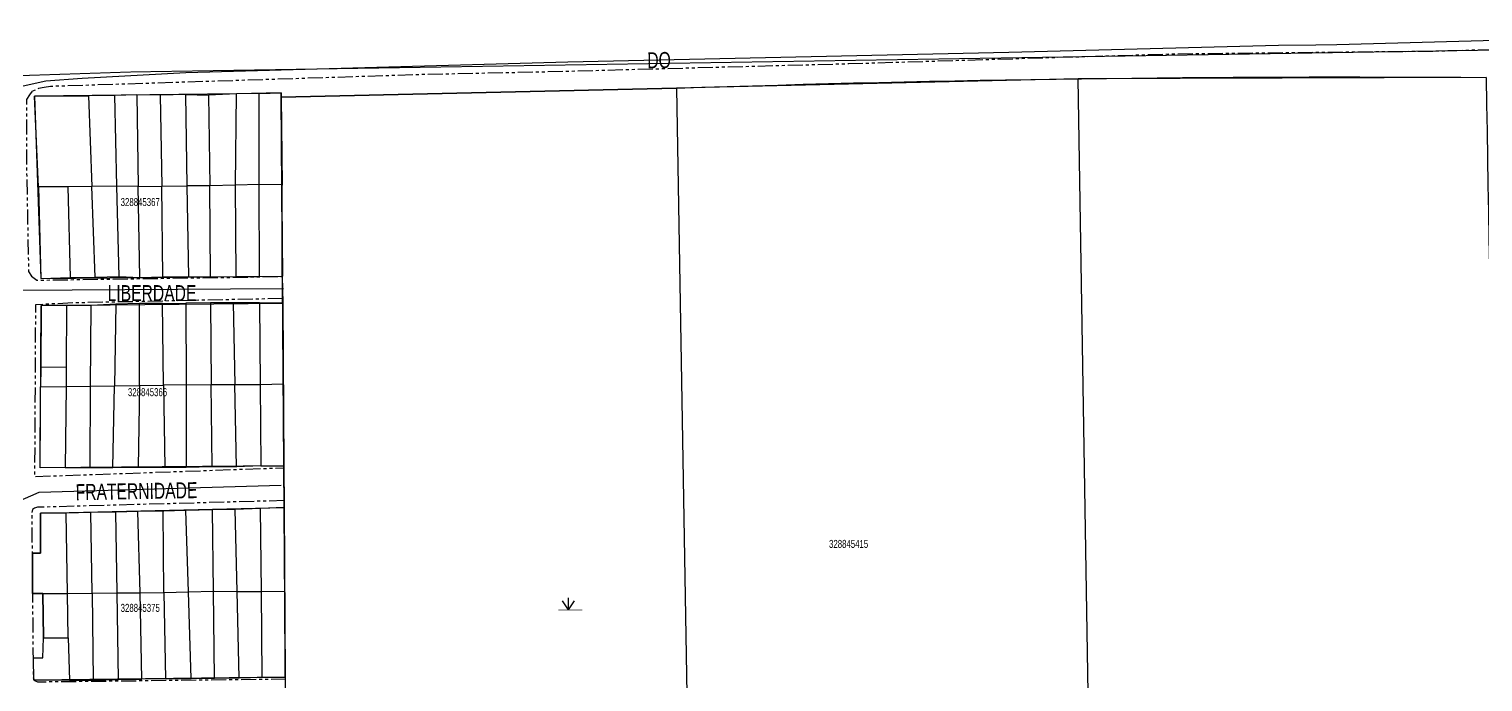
# Model space of a CAD drawing. Extents: x 203614 to 206284, y 4847494 to 4848495.
# Drawn here: x 205025.8 to 205389.1, y 4848276.2 to 4848439.3 of the extents above; entities that cross this region are included whole.
import ezdxf

# ---------------------------------------------------------------- set-up
doc = ezdxf.new("R2010")
doc.units = 0
doc.header["$LTSCALE"] = 1.5
doc.header["$MEASUREMENT"] = 0
doc.linetypes.add('PHANTOMX2', pattern=[5, 2.5, -0.5, 0.5, -0.5, 0.5, -0.5])
for name, color, linetype in [('CD-MALHA-LOTES', 40, 'CONTINUOUS'), ('CD_TXT_QUADRA', 7, 'CONTINUOUS'), ('HD-ALAGADO-BREJO', 170, 'CONTINUOUS'), ('LM-LIM-SETOR-FISCAL', 7, 'CONTINUOUS'), ('RU-QUADRAS', 210, 'CONTINUOUS'), ('SV-EIXO-ROD-ESTR', 7, 'CONTINUOUS'), ('SV-EIXO-RUA-N-PAV', 6, 'CONTINUOUS'), ('SV-EST-M-N-PAV', 1, 'PHANTOMX2'), ('SV-RUA-NAO-PAV-S-GUIA-C-GUIA', 7, 'PHANTOMX2'), ('SV-TXT-EST-M-N-PAV', 7, 'CONTINUOUS'), ('SV-TXT-RUA-N-PAV-S-GUIA-C-GUIA', 7, 'CONTINUOUS')]:
    doc.layers.add(name, color=color, linetype=linetype)
doc.styles.add('ARIAL', font='ARIAL.TTF')
doc.linetypes.add('Limite', pattern='A,20,-3,[130,ltypeshp.shx,S=6.35,R=0,X=0,Y=0],-3,20', length=46)

# ---------------------------------------------------------------- blocks, each defined once
blk = doc.blocks.new('*X10')
at = {"layer": 'HD-ALAGADO-BREJO'}
for points in [[(205160.613304, 4848294.165997), (205160.612889, 4848297.165997)], [(205160.613304, 4848294.165997), (205159.112993, 4848296.41579)], [(205160.613304, 4848294.165997), (205162.112993, 4848296.416205)]]:
    blk.add_lwpolyline(points, dxfattribs=at)
at = {"layer": 'HD-ALAGADO-BREJO', "const_width": 0.13}
for points in [[(205158.113304, 4848294.165652), (205159.113304, 4848294.16579)], [(205159.113304, 4848294.16579), (205164.113304, 4848294.166481)]]:
    blk.add_lwpolyline(points, dxfattribs=at)

msp = doc.modelspace()

# ---------------------------------------------------------------- linework, layer by layer
at = {"layer": 'CD-MALHA-LOTES'}
for p, q in [((205187.64, 4848424.53), (205088.85, 4848422.27)), ((205288.02, 4848426.88), (205187.64, 4848424.53)), ((205187.64, 4848424.53), (205191.32, 4848208.78)), ((205389.97, 4848427.19), (205288.02, 4848426.88)), ((205291.52, 4848211.66), (205288.02, 4848426.88)), ((205027.17, 4848422.49), (205040.65, 4848422.61)), ((205028.16, 4848399.87), (205027.17, 4848422.49)), ((205047.24, 4848422.66), (205040.65, 4848422.61)), ((205040.65, 4848422.61), (205041.56, 4848399.98)), ((205052.76, 4848422.86), (205047.24, 4848422.66)), ((205047.8, 4848400.01), (205047.24, 4848422.66)), ((205058.69, 4848422.78), (205052.76, 4848422.86)), ((205052.76, 4848422.86), (205053.09, 4848399.98)), ((205065.03, 4848422.94), (205058.69, 4848422.78)), ((205059.1, 4848400.06), (205058.69, 4848422.78)), ((205065.36, 4848400.14), (205065.03, 4848422.94)), ((205065.03, 4848422.94), (205070.7, 4848422.76)), ((205077.69, 4848423.13), (205070.7, 4848422.76)), ((205070.7, 4848422.76), (205070.97, 4848400.14)), ((205077.41, 4848400.28), (205077.69, 4848423.13)), ((205083.34, 4848423.15), (205077.69, 4848423.13)), ((205083.34, 4848423.15), (205088.85, 4848423.32)), ((205083.35, 4848400.42), (205083.34, 4848423.15)), ((205088.85, 4848423.32), (205088.85, 4848422.27)), ((205088.85, 4848422.27), (205089.04, 4848400.38)), ((205035.63, 4848399.9), (205028.16, 4848399.87)), ((205028.16, 4848399.87), (205028.74, 4848376.97)), ((205041.56, 4848399.98), (205035.63, 4848399.9)), ((205036.15, 4848377.24), (205035.63, 4848399.9)), ((205047.8, 4848400.01), (205041.56, 4848399.98)), ((205042.37, 4848377.32), (205041.56, 4848399.98)), ((205048.36, 4848377.43), (205047.8, 4848400.01)), ((205053.09, 4848399.98), (205047.8, 4848400.01)), ((205053.09, 4848399.98), (205059.02, 4848400.06)), ((205053.5, 4848377.26), (205053.09, 4848399.98)), ((205059.27, 4848377.42), (205059.02, 4848400.06)), ((205059.02, 4848400.06), (205059.1, 4848400.06)), ((205059.1, 4848400.06), (205065.36, 4848400.14)), ((205065.78, 4848377.42), (205065.36, 4848400.14)), ((205070.97, 4848400.14), (205065.36, 4848400.14)), ((205077.41, 4848400.28), (205070.97, 4848400.14)), ((205071.21, 4848377.42), (205070.97, 4848400.14)), ((205083.35, 4848400.42), (205077.41, 4848400.28)), ((205077.55, 4848377.49), (205077.41, 4848400.28)), ((205083.42, 4848377.51), (205083.35, 4848400.42)), ((205089.04, 4848400.38), (205083.35, 4848400.42)), ((205089.12, 4848377.59), (205089.04, 4848400.38)), ((205028.74, 4848376.97), (205036.15, 4848377.24)), ((205036.15, 4848377.24), (205042.37, 4848377.32)), ((205042.37, 4848377.32), (205048.36, 4848377.43)), ((205048.36, 4848377.43), (205053.5, 4848377.26)), ((205053.5, 4848377.26), (205059.27, 4848377.42)), ((205059.27, 4848377.42), (205065.78, 4848377.42)), ((205065.78, 4848377.42), (205071.21, 4848377.42)), ((205071.21, 4848377.42), (205077.55, 4848377.49)), ((205077.55, 4848377.49), (205083.42, 4848377.51)), ((205083.42, 4848377.51), (205089.12, 4848377.59)), ((205089.12, 4848377.59), (205089.27, 4848370.8)), ((205028.82, 4848370.23), (205028.79, 4848354.85)), ((205035.15, 4848370.23), (205028.82, 4848370.23)), ((205035.15, 4848370.23), (205035.09, 4848354.86)), ((205041.32, 4848370.23), (205035.15, 4848370.23)), ((205041.17, 4848350.09), (205041.32, 4848370.23)), ((205047.5, 4848370.54), (205041.32, 4848370.23)), ((205047.5, 4848370.54), (205047.15, 4848350.13)), ((205053.43, 4848370.69), (205047.5, 4848370.54)), ((205059.17, 4848370.75), (205053.43, 4848370.69)), ((205053.43, 4848350.22), (205053.43, 4848370.69)), ((205059.17, 4848370.75), (205065.05, 4848370.83)), ((205059.4, 4848350.32), (205059.17, 4848370.75)), ((205071.15, 4848370.9), (205065.05, 4848370.83)), ((205065.05, 4848370.83), (205065.12, 4848350.39)), ((205076.85, 4848370.92), (205071.15, 4848370.9)), ((205071.15, 4848370.9), (205071.3, 4848350.46)), ((205083.4, 4848370.86), (205076.85, 4848370.92)), ((205076.85, 4848370.92), (205077.25, 4848350.46)), ((205089.27, 4848370.8), (205083.4, 4848370.86)), ((205083.4, 4848370.86), (205083.58, 4848350.52)), ((205089.45, 4848350.69), (205089.27, 4848370.8)), ((205028.79, 4848354.85), (205028.71, 4848349.91)), ((205028.79, 4848354.85), (205035.09, 4848354.86)), ((205035.09, 4848354.86), (205035.07, 4848350.02)), ((205028.58, 4848329.65), (205028.71, 4848349.91)), ((205028.71, 4848349.91), (205035.07, 4848350.02)), ((205035.07, 4848350.02), (205034.83, 4848329.72)), ((205035.07, 4848350.02), (205041.17, 4848350.09)), ((205041.09, 4848329.74), (205041.17, 4848350.09)), ((205041.17, 4848350.09), (205047.15, 4848350.13)), ((205046.8, 4848329.76), (205047.15, 4848350.13)), ((205047.15, 4848350.13), (205053.43, 4848350.22)), ((205053.43, 4848350.22), (205053.12, 4848329.83)), ((205053.43, 4848350.22), (205059.4, 4848350.32)), ((205065.12, 4848350.39), (205059.4, 4848350.32)), ((205059.4, 4848350.32), (205059.79, 4848329.83)), ((205065.12, 4848350.39), (205065.1, 4848329.87)), ((205065.12, 4848350.39), (205071.3, 4848350.46)), ((205071.3, 4848350.46), (205077.25, 4848350.46)), ((205071.55, 4848329.96), (205071.3, 4848350.46)), ((205077.25, 4848350.46), (205083.58, 4848350.52)), ((205077.69, 4848329.91), (205077.25, 4848350.46)), ((205083.58, 4848350.52), (205089.45, 4848350.69)), ((205083.58, 4848350.52), (205083.76, 4848330.17)), ((205089.49, 4848330.18), (205089.45, 4848350.69)), ((205034.83, 4848329.72), (205028.58, 4848329.65)), ((205034.83, 4848329.72), (205041.09, 4848329.74)), ((205041.09, 4848329.74), (205046.8, 4848329.76)), ((205046.8, 4848329.76), (205053.12, 4848329.83)), ((205053.12, 4848329.83), (205059.79, 4848329.83)), ((205059.79, 4848329.83), (205065.1, 4848329.87)), ((205065.1, 4848329.87), (205071.55, 4848329.96)), ((205071.55, 4848329.96), (205077.69, 4848329.91)), ((205083.76, 4848330.17), (205077.69, 4848329.91)), ((205083.76, 4848330.17), (205089.49, 4848330.18)), ((205089.49, 4848330.18), (205089.57, 4848319.73)), ((205053.03, 4848318.72), (205047.48, 4848318.6)), ((205059.33, 4848318.86), (205053.03, 4848318.72)), ((205053.58, 4848298.46), (205053.03, 4848318.72)), ((205065.03, 4848318.98), (205059.33, 4848318.86)), ((205059.54, 4848298.54), (205059.33, 4848318.86)), ((205071.71, 4848319.2), (205065.03, 4848318.98)), ((205065.67, 4848298.7), (205065.03, 4848318.98)), ((205077.3, 4848319.25), (205071.71, 4848319.2)), ((205071.95, 4848298.86), (205071.71, 4848319.2)), ((205083.65, 4848319.5), (205077.3, 4848319.25)), ((205077.87, 4848298.73), (205077.3, 4848319.25)), ((205089.57, 4848319.73), (205083.65, 4848319.5)), ((205083.88, 4848298.78), (205083.65, 4848319.5)), ((205089.72, 4848298.87), (205089.57, 4848319.73)), ((205035.08, 4848318.33), (205028.67, 4848318.32)), ((205028.67, 4848318.32), (205028.67, 4848308.36)), ((205041.28, 4848318.47), (205035.08, 4848318.33)), ((205035.42, 4848298.31), (205035.08, 4848318.33)), ((205047.48, 4848318.6), (205041.28, 4848318.47)), ((205041.57, 4848298.38), (205041.28, 4848318.47)), ((205047.85, 4848298.46), (205047.48, 4848318.6)), ((205028.67, 4848308.36), (205026.67, 4848308.32)), ((205026.67, 4848308.32), (205026.73, 4848298.23)), ((205026.73, 4848298.23), (205029.28, 4848298.25)), ((205029.28, 4848298.25), (205035.42, 4848298.31)), ((205029.28, 4848298.25), (205029.43, 4848287.22)), ((205035.42, 4848298.31), (205041.57, 4848298.38)), ((205035.61, 4848287.18), (205035.42, 4848298.31)), ((205041.57, 4848298.38), (205047.85, 4848298.46)), ((205041.57, 4848298.38), (205041.86, 4848276.63)), ((205047.85, 4848298.46), (205053.58, 4848298.46)), ((205048.2, 4848276.77), (205047.85, 4848298.46)), ((205053.58, 4848298.46), (205059.54, 4848298.54)), ((205054.05, 4848276.87), (205053.58, 4848298.46)), ((205059.54, 4848298.54), (205065.67, 4848298.7)), ((205059.54, 4848298.54), (205059.91, 4848276.96)), ((205065.67, 4848298.7), (205071.95, 4848298.86)), ((205066.36, 4848277.06), (205065.67, 4848298.7)), ((205071.95, 4848298.86), (205077.87, 4848298.73)), ((205072.21, 4848277.09), (205071.95, 4848298.86)), ((205077.87, 4848298.73), (205083.88, 4848298.78)), ((205078.32, 4848277.22), (205077.87, 4848298.73)), ((205083.88, 4848298.78), (205089.72, 4848298.87)), ((205084.09, 4848277.34), (205083.88, 4848298.78)), ((205089.81, 4848277.34), (205089.72, 4848298.87)), ((205029.25, 4848282.16), (205029.43, 4848287.22)), ((205029.43, 4848287.22), (205035.61, 4848287.18)), ((205035.61, 4848287.18), (205035.95, 4848276.58)), ((205027.05, 4848276.6), (205026.91, 4848282.16)), ((205026.91, 4848282.16), (205029.25, 4848282.16)), ((205035.95, 4848276.58), (205027.05, 4848276.6)), ((205035.95, 4848276.58), (205041.86, 4848276.63)), ((205041.86, 4848276.63), (205048.2, 4848276.77)), ((205048.2, 4848276.77), (205054.05, 4848276.87)), ((205059.91, 4848276.96), (205054.05, 4848276.87)), ((205059.91, 4848276.96), (205066.36, 4848277.06)), ((205066.36, 4848277.06), (205072.21, 4848277.09)), ((205072.21, 4848277.09), (205078.32, 4848277.22)), ((205078.32, 4848277.22), (205084.09, 4848277.34)), ((205084.09, 4848277.34), (205089.81, 4848277.34)), ((205089.81, 4848277.34), (205089.95, 4848271.58))]:
    msp.add_line(p, q, dxfattribs=at)
for p in [(205088.85, 4848422.27), (205089.04, 4848400.38), (205089.04, 4848400.38), (205059.33, 4848318.86), (205059.33, 4848318.86), (205071.95, 4848298.86), (205071.95, 4848298.86), (205083.88, 4848298.78), (205083.88, 4848298.78)]:
    msp.add_point(p, dxfattribs=at)
at = {"layer": 'LM-LIM-SETOR-FISCAL', "linetype": 'Limite', "ltscale": 0.1, "const_width": 0.25}
msp.add_lwpolyline([(205885.38, 4848100.28), (205758.68, 4848087.81), (205748.409435, 4848134.360112), (205855.058906, 4848144.189237), (205857.54, 4848167.98), (205826.48, 4848206.22), (205791.25, 4848260.92), (205756.795428, 4848299.013086), (205692.97, 4848280.46), (205710.220191, 4848439.156266), (205051.319023, 4848428.56508), (204677.840805, 4848416.249793)], dxfattribs=at)
at = {"layer": 'RU-QUADRAS', "color": 6, "linetype": 'Continuous'}
msp.add_lwpolyline([(205090.5, 4848192.73), (205088.85, 4848422.27), (205187.64, 4848424.53, -0.0101833848), (205389.97, 4848427.19, 0.0046218357), (205395.21, 4848212.24)], format="xyb", dxfattribs=at)
for points in [[(205077.69, 4848423.13), (205027.17, 4848422.49), (205028.74, 4848376.97), (205089.22, 4848377.59), (205088.85, 4848423.32)], [(205028.58, 4848329.65), (205028.82, 4848370.23), (205089.27, 4848370.8), (205089.49, 4848330.18)], [(205026.67, 4848308.32), (205028.67, 4848308.36), (205028.67, 4848318.32), (205089.57, 4848319.73), (205089.81, 4848277.34), (205027.05, 4848276.6), (205026.91, 4848282.16), (205029.25, 4848282.16), (205029.43, 4848287.22), (205029.28, 4848298.25), (205026.73, 4848298.23)]]:
    msp.add_lwpolyline(points, close=True, dxfattribs=at)
at = {"layer": 'SV-EIXO-ROD-ESTR', "flags": 128}
msp.add_lwpolyline([(205022.107493, 4848424.58643), (205029.992731, 4848426.327693), (205039.07565, 4848427.010452), (205065.047318, 4848428.395608), (205160.437403, 4848431.10106), (205270.656359, 4848433.503369), (205338.096124, 4848435.234814), (205347.352606, 4848435.34501), (205352.640259, 4848435.407958), (205428.878639, 4848437.473402)], dxfattribs=at)
at = {"layer": 'SV-EIXO-RUA-N-PAV', "flags": 128}
for points in [[(204939.269286, 4848373.549084), (205023.382401, 4848374.044839), (205089.394133, 4848374.433907)], [(204939.859167, 4848323.261685), (205008.875305, 4848323.556625), (205020.967876, 4848320.312277), (205022.887982, 4848321.157123), (205028.341395, 4848323.556625), (205088.804251, 4848325.32627)]]:
    msp.add_lwpolyline(points, dxfattribs=at)
at = {"layer": 'SV-EST-M-N-PAV', "flags": 128}
msp.add_lwpolyline([(205481.463112, 4848434.368626), (205479.356044, 4848435.055591), (205473.000426, 4848435.315416), (205465.398985, 4848435.017078), (205456.744878, 4848434.962181), (205444.933203, 4848435.587585), (205418.625483, 4848434.870441), (205376.16313, 4848433.700654), (205312.935285, 4848433.049449), (205230.713162, 4848430.576948), (205154.640489, 4848428.543646), (205124.079884, 4848427.899571), (205031.154665, 4848424.947228), (205029.628634, 4848424.729223), (205028.211605, 4848424.402217), (205026.576571, 4848423.748203)], dxfattribs=at)
at = {"layer": 'SV-RUA-NAO-PAV-S-GUIA-C-GUIA', "flags": 128}
for points in [[(205026.576571, 4848423.748203), (205025.922558, 4848422.876185), (205025.159542, 4848421.677161), (205025.161512, 4848406.662321), (205025.704553, 4848378.730281), (205026.467569, 4848377.531257), (205027.775596, 4848376.550237), (205089.237902, 4848377.453137)], [(205089.260704, 4848371.95106), (205037.027927, 4848370.870608), (205027.426838, 4848370.409514), (205027.198628, 4848327.487738), (205089.492431, 4848329.684753)], [(205089.553798, 4848321.480962), (205027.911849, 4848319.814575), (205027.203334, 4848319.59657), (205026.658323, 4848319.215063), (205026.49482, 4848318.179541), (205026.876327, 4848277.249203), (205027.232054, 4848276.552216), (205027.911849, 4848276.213682), (205089.92007, 4848276.913099)]]:
    msp.add_lwpolyline(points, dxfattribs=at)

# ---------------------------------------------------------------- block references
at = {"layer": 'HD-ALAGADO-BREJO'}
msp.add_blockref('*X10', (0, 0), dxfattribs=at)

# ---------------------------------------------------------------- texts
at = {"layer": 'CD_TXT_QUADRA', "style": 'ARIAL', "width": 0.7}
for s, p in [('328845367', (205048.72, 4848395.07)), ('328845366', (205050.55, 4848347.57)), ('328845415', (205225.74, 4848309.66)), ('328845375', (205048.72, 4848293.68))]:
    msp.add_text(s, height=2, dxfattribs=at).set_placement(p)
at = {"layer": 'SV-TXT-EST-M-N-PAV', "style": 'ARIAL', "width": 0.7}
msp.add_text('DO', height=4, rotation=1, dxfattribs=at).set_placement((205180.365742, 4848429.474107))
at = {"layer": 'SV-TXT-RUA-N-PAV-S-GUIA-C-GUIA', "style": 'ARIAL', "width": 0.7}
msp.add_text('LIBERDADE', height=4, dxfattribs=at).set_placement((205045.468581, 4848371.321017))
msp.add_text('FRATERNIDADE', height=4, rotation=1, dxfattribs=at).set_placement((205037.506147, 4848321.573389))

doc.saveas('drawing.dxf')
